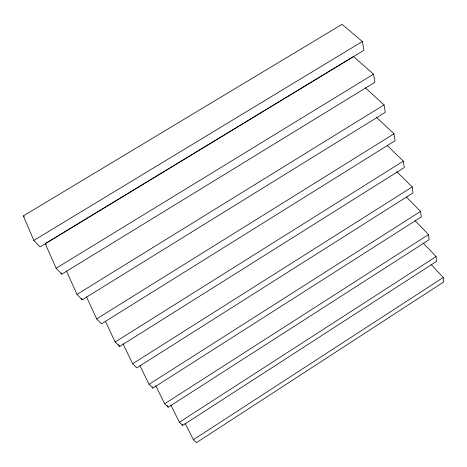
<?xml version="1.0" encoding="UTF-8"?>
<svg xmlns="http://www.w3.org/2000/svg" width="467" height="467" viewBox="0 0 467 467"><rect width="100%" height="100%" fill="white"/><g stroke="black" fill="none" stroke-linecap="round" stroke-linejoin="round"><path stroke-width="0.7" d="M185.072 423.201L193.426 439.704L443.241 277.509L431.129 264.497M170.782 404.959L179.416 422.215L436.067 256.581L423.289 243.091M179.416 422.215L182.696 425.408L436.563 261.38L436.067 256.581M155.75 385.783L164.647 403.78L428.525 234.574L415.058 220.622M164.647 403.78L168.184 407.265L429.115 239.729L428.525 234.574M139.931 365.591L149.066 384.318L152.872 388.124L421.269 216.933L420.58 211.393L406.413 197.016M149.066 384.318L420.58 211.393M122.944 343.654L132.593 363.752L412.203 186.946L396.81 171.675M105.338 321.179L115.156 341.984L119.593 346.514L404.282 167.554L403.354 161.127L387.219 145.523M115.156 341.984L403.354 161.127M86.43 296.767L96.669 318.891L393.99 133.813L376.577 117.439M66.431 270.948L77.026 294.368L384.072 104.871L365.346 87.819M77.026 294.368L82.221 299.791L385.293 112.372L384.072 104.871M53.652 238.514L45.258 243.611L56.116 268.262L61.755 274.199L374.937 82.268L373.547 74.16L353.484 56.53M56.116 268.262L373.547 74.16M33.822 240.429L362.357 41.505L342.031 24.36L23.35 215.9L33.822 240.429L39.952 246.938L363.933 50.29L362.357 41.505M54.207 238.176L79.81 222.636M80.365 222.304L82.029 221.294M82.583 220.955L112.921 202.544M113.469 202.205L165.242 170.788M165.779 170.455L204.493 146.965M205.025 146.638L215.164 140.485M215.701 140.158L239.063 125.979M239.589 125.658L245.934 121.811M246.459 121.49L267.515 108.712M268.04 108.391L272.232 105.846M272.757 105.53L280.603 100.767M281.128 100.446L285.302 97.912M285.827 97.597L317.502 78.368M318.021 78.059L322.148 75.549M322.668 75.234L326.795 72.729M327.309 72.42L337.6 66.174M338.114 65.859L352.97 56.84M193.426 439.704L196.479 442.64L443.65 281.975L443.241 277.509M132.593 363.752L136.703 367.903L413.003 192.912L412.203 186.946M96.669 318.891L101.467 323.847L395.059 140.748L393.99 133.813M45.258 243.611L46.192 244.62M23.35 215.9L24.284 216.916M182.042 424.106L182.696 425.408M167.233 405.35L168.184 407.265M152.248 386.839L152.872 388.124M118.676 344.576L119.593 346.514M81.632 298.495L82.221 299.791M61.165 272.874L61.755 274.199"/></g></svg>
